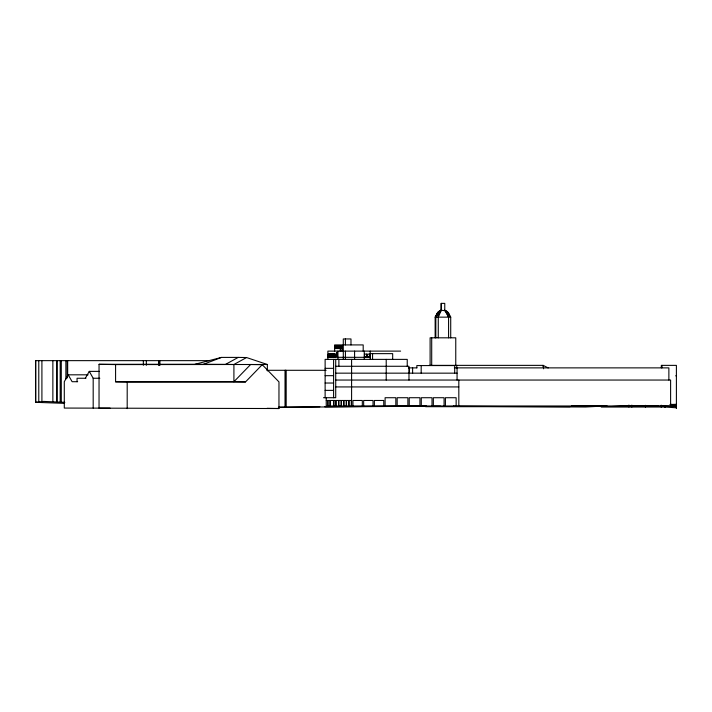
<?xml version="1.0" encoding="UTF-8"?>
<svg xmlns="http://www.w3.org/2000/svg" width="712" height="712" viewBox="0 0 712 712"><rect width="100%" height="100%" fill="white"/><g stroke="black" fill="none" stroke-linecap="round" stroke-linejoin="round"><path stroke-width="1.07" d="M99.048 364.313L99.039 408.163L278.962 408.528L278.971 381.899L262.247 364.686L250.633 364.5L233.91 381.73L115.584 381.801L115.584 364.589L99.048 364.313L198.354 364.25M127.19 408.626L127.199 381.997L115.584 381.801M267.356 370.943L267.356 364.491L246.539 357.54L233.91 364.508L233.91 381.73L245.524 381.917L262.247 364.686M438.272 337.817L438.281 316.52L439.037 312.826A9.425 6.622 62.6 0 1 440.612 310.743L441.102 310.263L445.231 310.726A9.425 2.741 73.3 0 1 446.647 312.799L448.578 317.151L448.578 337.817M543.034 366.226L543.149 365.363L429.113 365.363M435.824 337.817L435.824 317.151L437.755 312.782A9.674 8.606 45.6 0 1 440.247 310.717L441.146 310.263L441.102 303.374L444.76 303.374L444.76 310.263L448.578 317.151M435.486 317.151L437.64 312.844A8.802 8.775 -90 0 1 440.185 310.752L441.28 310.263L441.324 303.374M438.272 317.151L441.324 310.263L440.612 310.743M88.083 374.815L68.21 374.815L64.294 381.703L64.294 408.065L110.111 408.154M85.36 378.259L89.267 371.379L99.208 371.379M435.824 317.151L441.324 310.263M437.132 314.855L435.148 317.151L435.148 337.817M439.117 312.559L441.102 310.263M238.2 357.406L221.476 357.415L195.079 364.25L225.579 364.375L238.2 357.406L246.539 357.54M441.218 310.263L440.096 310.681A9.674 8.686 74.9 0 0 437.471 312.693L435.148 317.151L450.714 317.151L450.714 337.817M203.285 364.384L221.476 357.415M209.559 360.646L35.6 360.646L35.6 402.316L43.663 401.408L64.828 402.342M453.82 406.196L453.215 406.276L585.576 407.006L607.024 405.858L571.451 405.813M278.365 407.317L426.301 406.187M633.449 405.529L627.904 405.858L658.333 406.071M669.912 404.514L676.4 404.3M662.062 406.169L676.4 406.516L624.824 405.867L601.213 407.05L665.498 407.015L664.786 407.006L676.4 407.798M426.07 406.018L324.797 406.783M278.944 407.193L319.875 406.783M440.657 406.223L433.644 406.196M400.607 351.114L327.885 351.114L327.885 359.382M327.885 357.317L370.213 357.317M115.584 364.589L267.356 364.491M335.717 366.271L408.982 366.271L408.982 380.048M408.377 367.873L416.929 367.873M454.345 367.873L668.871 367.873L668.871 380.048M325.126 368.335L333.599 368.335M267.027 370.293L326.105 370.293M335.717 373.159L457.068 373.159M325.126 375.678L333.599 375.678M675.697 375.82L676.4 375.82M85.912 378.259L77.056 378.259L77.056 381.703M89.267 371.379L93.183 378.259L99.84 378.259M335.717 380.048L670.615 380.048L670.615 405.982L326.238 405.982L326.238 397.723M77.653 381.703L72.117 381.703L68.21 374.815M127.199 381.997L245.524 381.917M325.126 383.029L333.599 383.029M335.717 386.928L458.822 386.928M325.126 390.372L333.599 390.372M323.471 397.723L335.717 397.723L335.717 359.382M326.238 400.473L330.208 400.473L330.208 405.982M425.527 406.685L570.116 406.685M670.882 405.137L676.4 405.208L670.909 405.012M225.579 364.375L233.91 364.508M267.045 408.332L278.962 408.528M63.938 403.339L35.6 402.316M444.706 310.263L445.757 310.681A9.745 8.695 -74.1 0 1 448.391 312.684L450.714 317.151L444.76 310.263M444.537 310.263L445.561 310.726A9.425 8.633 -46.6 0 1 448.062 312.799L448.702 313.716M548.196 367.944L543.149 365.363L543.594 368.807M448.987 314.214L449.477 315.309M449.69 315.897L449.868 316.511M676.4 408.421L676.4 365.372L661.332 365.372L661.332 367.846M671.398 404.3L671.398 406.481M662 365.372L662 367.846M661.199 405.19L661.199 407.148M645.437 405.315L645.437 407.282M631.847 405.128L631.847 407.077M628.91 405.057L628.91 406.997M458.822 380.048L458.822 405.982M457.068 367.873L457.068 380.048M456.748 365.363L456.748 368.54M456.143 405.982L456.143 397.723L445.418 397.723L445.418 405.982M455.76 365.363L455.76 337.817L430.11 337.817L430.11 365.363M454.692 373.159L454.692 365.576L416.84 365.576L416.84 367.873M444.074 405.982L444.074 397.723L433.35 397.723L433.35 405.982M432.015 405.982L432.015 397.723L421.29 397.723L421.29 405.982M431.703 337.817L431.703 365.363M421.184 365.576L421.184 373.159M419.947 405.982L419.947 397.723L409.231 397.723L409.231 405.982M412.604 367.873L412.604 373.319M409.427 367.873L409.427 373.408M407.887 405.982L407.887 397.723L397.163 397.723L397.163 405.982M407.237 366.271L407.237 359.382L325.126 359.382L325.126 397.723M395.827 405.982L395.827 397.723L385.103 397.723L385.103 405.982M392.677 359.382L392.677 353.642L370.454 353.642L370.454 359.382M386.216 359.382L386.216 380.048M383.759 405.982L383.759 400.473L374.378 400.473L374.378 405.982M373.035 405.982L373.035 400.473L363.654 400.473L363.654 405.982M372.572 353.642L372.572 359.382M370.213 351.114L370.213 359.382M364.25 351.114L364.25 359.382M363.191 351.114L363.191 344.92L334.631 344.92L334.631 351.114M362.319 405.982L362.319 400.473L352.93 400.473L352.93 405.982M354.585 351.114L354.585 359.382M351.595 359.382L351.595 405.982M351.274 405.982L351.274 400.473L349.049 400.473L349.049 405.982M350.98 344.92L350.98 338.948L343.282 338.948L343.309 359.382M348.738 405.982L348.738 400.473L346.513 400.473L346.513 405.982M346.192 405.982L346.192 400.473L343.967 400.473L343.967 405.982M345.427 351.114L345.427 359.382M345.4 338.948L345.4 344.92M343.656 405.982L343.656 400.473L341.431 400.473L341.431 405.982M342.428 351.114L342.428 345.836L342 351.114M341.11 405.982L341.11 400.473L338.885 400.473L338.885 405.982M340.532 351.114L340.532 345.836L340.105 351.114M338.885 359.382L338.885 366.271M338.574 405.982L338.574 400.473L336.349 400.473L336.349 405.982M337.951 351.114L337.951 359.382M335.45 405.982L335.45 400.473L333.857 400.473L333.857 405.982M333.599 359.382L333.599 397.723M333.599 405.982L333.599 400.473L330.475 400.473L330.475 405.982M328.882 400.473L328.882 405.982M328.365 354.104L328.365 356.854M327.565 400.473L327.565 405.982M285.984 370.293L285.984 407.148M285.663 370.293L285.663 407.148M285.022 370.293L285.022 407.22M159.897 360.646L159.897 365.292M159.177 360.646L159.177 365.292M158.705 360.646L158.705 365.292M146.334 360.646L146.334 365.256M143.343 360.646L143.343 365.238M93.183 378.259L93.183 408.065M67.667 360.646L67.667 376.31M67.168 360.646L67.168 378.045M65.878 360.646L65.878 378.909M61.285 360.646L61.285 402.084M60.182 360.646L60.182 401.915M57.147 360.646L57.147 401.826M56.648 360.646L56.648 401.773M52.866 360.646L52.866 401.55M41.91 360.646L41.91 401.426M38.777 360.646L38.777 402.102M35.716 360.646L35.716 402.316M439.455 312.381A9.425 2.741 -73.3 0 1 440.399 311.002M336.482 354.487C337.568 360.824 336.998 345.934 336.847 356.169L336.82 352.965L336.482 354.416M335.343 345.836L334.916 348.595L335.343 345.836M336.082 345.836L335.655 348.595L336.082 345.836M336.82 345.836L336.402 348.595L336.82 345.836M337.568 345.836L337.141 348.595L337.568 345.836M338.307 345.836L337.88 348.595L338.307 345.836M339.046 345.836L338.627 348.595L339.046 345.836M339.784 345.836L339.366 348.595L339.784 345.836M341.27 345.836L340.843 348.595L341.27 345.836M328.713 354.104L328.179 354.104L328.179 356.854L328.713 356.854L328.713 354.104M329.451 354.104L328.917 354.104L328.917 356.854L329.451 356.854L329.451 354.104M330.19 354.104L329.665 354.104L329.665 356.854L330.19 356.854L330.19 354.104M330.929 354.104L330.404 354.104L330.404 356.854L330.929 356.854L330.929 354.104M331.676 354.104L331.142 354.104L331.142 356.854L331.676 356.854L331.676 354.104M332.415 354.104L331.89 354.104L331.89 356.854L332.415 356.854L332.415 354.104M333.154 354.104L332.629 354.104L332.629 356.854L333.154 356.854L333.154 354.104M333.901 354.104L333.367 354.104L333.367 356.854L333.901 356.854L333.901 354.104M334.64 354.104L334.106 354.104L334.106 356.854L334.64 356.854L334.64 354.104M335.379 354.104L334.854 354.104L334.854 356.854L335.379 356.854L335.379 354.104M366.529 354.104L364.517 354.104L364.517 356.623L366.529 356.623L366.529 354.104M369.43 354.104L367.419 354.104L367.419 356.623L369.43 356.623L369.43 354.104"/></g></svg>
